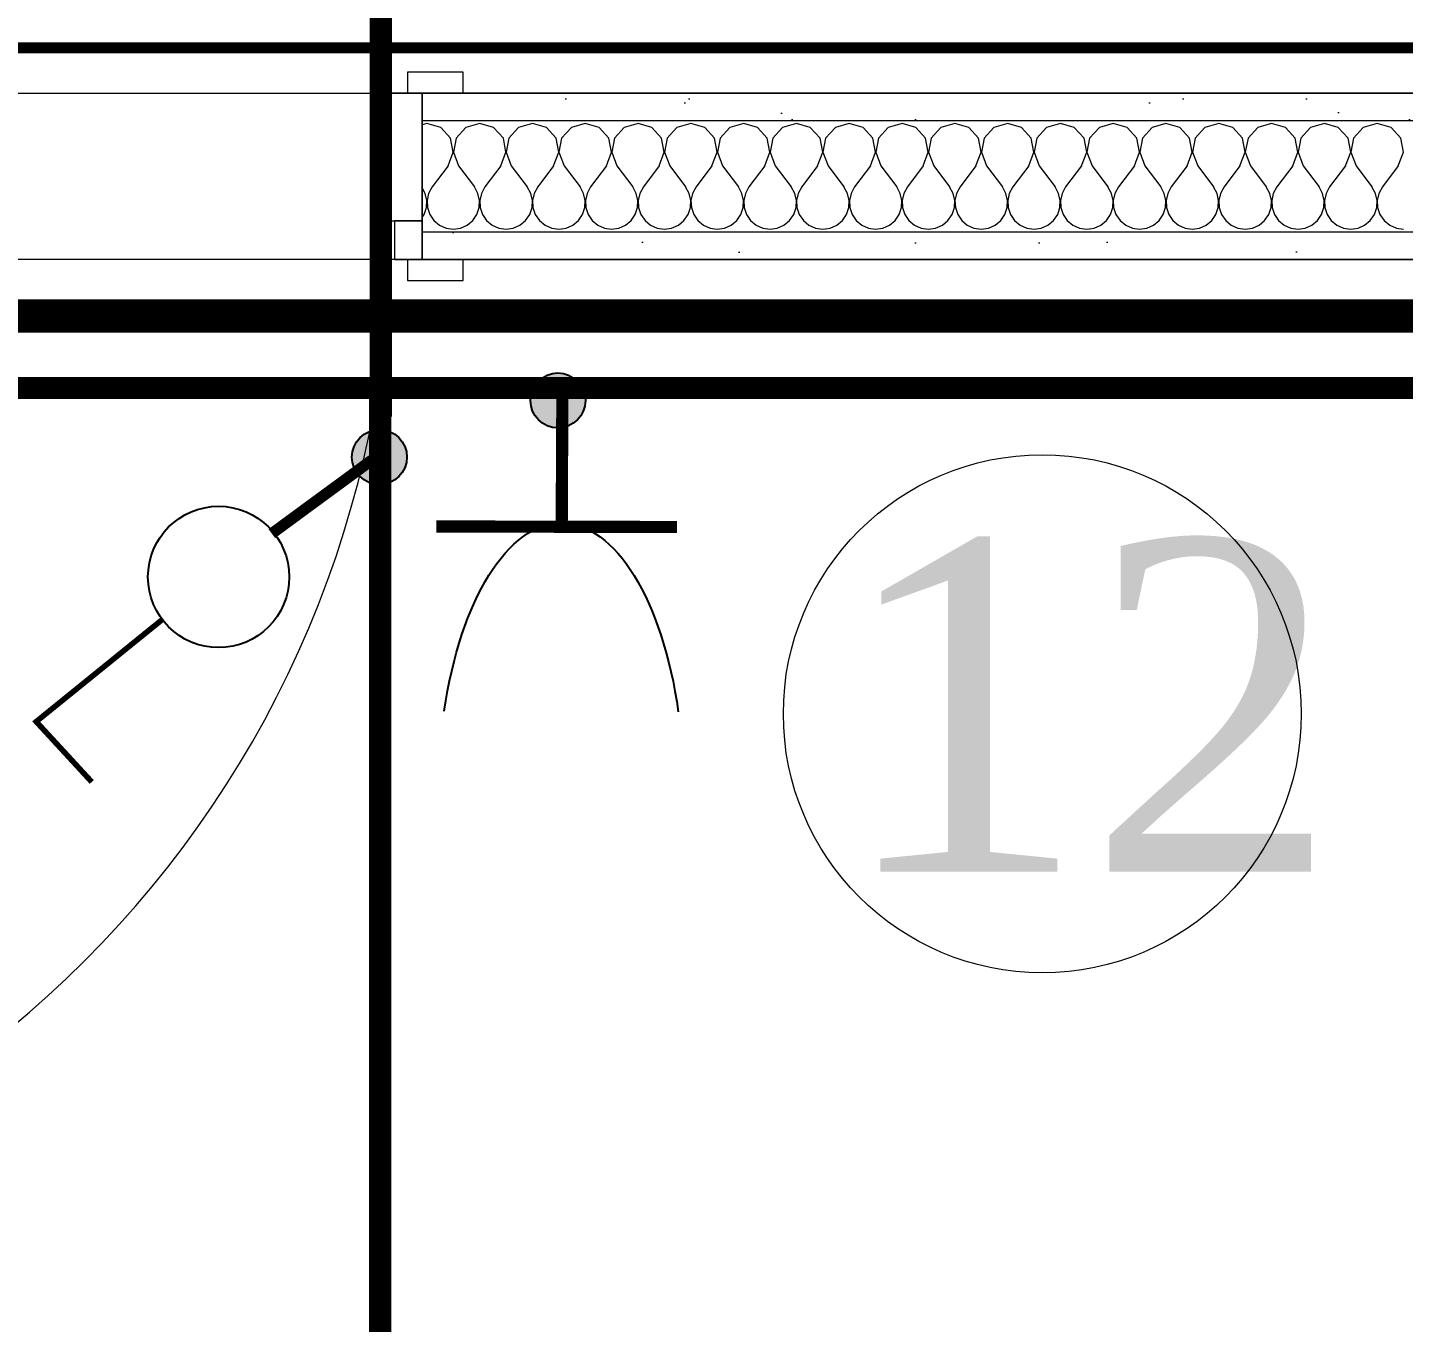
# Model space of a CAD drawing. Header units: millimetres. Extents: x 1322820 to 1391563, y 1051909 to 1098256.
# Drawn here: x 1358423 to 1359664, y 1081912 to 1083080 of the extents above; entities that cross this region are included whole.
import ezdxf

# ---------------------------------------------------------------- set-up
doc = ezdxf.new("R2010")
doc.units = ezdxf.units.MM
doc.header["$MEASUREMENT"] = 0
doc.linetypes.add('DUBLU_INTRERUPT', pattern=[1.093612, 0.529167, -0.211667, 0.141111, -0.211667])
doc.layers.get('0').update_dxf_attribs({"true_color": 0x787878})
doc.layers.add('Circuite', color=7, linetype='Continuous', lineweight=25)
doc.layers.add('circuite iluminat vitali', color=1, linetype='Continuous')
doc.layers.add('circuite prize vitali', color=1, linetype='Continuous')
doc.layers.add('New_ARCHICAD Doors', color=7, linetype='Continuous', true_color=0x787878)
doc.layers.add('New_arhitectura - pereti de compartimentare', color=7, linetype='Continuous', true_color=0x787878)
for name, color, linetype, lineweight, true_color in [('New_ARCHICAD Doors_Pen_No__1', 7, 'Continuous', 13, 0x787878), ('New_ARCHICAD Doors_Pen_No__21', 7, 'Continuous', 20, 0x787878), ('New_arhitectura - pereti de compartimentare_Pen_No__1', 7, 'Continuous', 13, 0x787878), ('New_arhitectura - pereti de compartimentare_Pen_No__21', 7, 'Continuous', 20, 0x787878), ('New_arhitectura - suprafete DTAC_Pen_No__14', 7, 'Continuous', 18, 0x787878), ('New_arhitectura - suprafete DTAC_Pen_No__2', 7, 'Continuous', 13, 0x787878)]:
    doc.layers.add(name, color=color, linetype=linetype, lineweight=lineweight, true_color=true_color)
pattern_1 = [(45, (1356235.236, 1079117.57), (-55.6847, 55.6847), [0, -52.5, 0, -78.75]), (110, (1356410.236, 1079117.57), (74.0008, 26.9341), [0, -38.5, 0, -66.5])]

# ---------------------------------------------------------------- blocks, each defined once
blk = doc.blocks.new('*X15', base_point=(1356235.2, 1078942.6))
at = {"layer": 'New_arhitectura - pereti de compartimentare_Pen_No__1', "color": 7, "linetype": 'Continuous', "lineweight": 13}
for p, q in [((1358782.9, 1082993.2), (1358778.5, 1082992)), ((1358795.4, 1082989.7), (1358782.9, 1082993.2)), ((1358804.2, 1082980.1), (1358795.4, 1082989.7)), ((1358818, 1082989.7), (1358809.2, 1082980.1)), ((1358830.5, 1082993.2), (1358818, 1082989.7)), ((1358843, 1082989.7), (1358830.5, 1082993.2)), ((1358851.8, 1082980.1), (1358843, 1082989.7)), ((1358865.6, 1082989.7), (1358856.8, 1082980.1)), ((1358878.1, 1082993.2), (1358865.6, 1082989.7)), ((1358890.6, 1082989.7), (1358878.1, 1082993.2)), ((1358899.4, 1082980.1), (1358890.6, 1082989.7)), ((1358913.2, 1082989.7), (1358904.4, 1082980.1)), ((1358925.7, 1082993.2), (1358913.2, 1082989.7)), ((1358938.2, 1082989.7), (1358925.7, 1082993.2)), ((1358947, 1082980.1), (1358938.2, 1082989.7)), ((1358960.8, 1082989.7), (1358952, 1082980.1)), ((1358973.3, 1082993.2), (1358960.8, 1082989.7)), ((1358985.8, 1082989.7), (1358973.3, 1082993.2)), ((1358994.6, 1082980.1), (1358985.8, 1082989.7)), ((1359008.4, 1082989.7), (1358999.7, 1082980.1)), ((1359021, 1082993.2), (1359008.4, 1082989.7)), ((1359033.5, 1082989.7), (1359021, 1082993.2)), ((1359042.2, 1082980.1), (1359033.5, 1082989.7)), ((1359056.1, 1082989.7), (1359047.3, 1082980.1)), ((1359068.6, 1082993.2), (1359056.1, 1082989.7)), ((1359081.1, 1082989.7), (1359068.6, 1082993.2)), ((1359089.9, 1082980.1), (1359081.1, 1082989.7)), ((1359103.7, 1082989.7), (1359094.9, 1082980.1)), ((1359116.2, 1082993.2), (1359103.7, 1082989.7)), ((1359128.7, 1082989.7), (1359116.2, 1082993.2)), ((1359137.5, 1082980.1), (1359128.7, 1082989.7)), ((1359151.3, 1082989.7), (1359142.5, 1082980.1)), ((1359163.8, 1082993.2), (1359151.3, 1082989.7)), ((1359176.3, 1082989.7), (1359163.8, 1082993.2)), ((1359185.1, 1082980.1), (1359176.3, 1082989.7)), ((1359198.9, 1082989.7), (1359190.1, 1082980.1)), ((1359211.4, 1082993.2), (1359198.9, 1082989.7)), ((1359223.9, 1082989.7), (1359211.4, 1082993.2)), ((1359232.7, 1082980.1), (1359223.9, 1082989.7)), ((1359246.5, 1082989.7), (1359237.7, 1082980.1)), ((1359259, 1082993.2), (1359246.5, 1082989.7)), ((1359271.6, 1082989.7), (1359259, 1082993.2)), ((1359280.3, 1082980.1), (1359271.6, 1082989.7)), ((1359294.1, 1082989.7), (1359285.4, 1082980.1)), ((1359306.7, 1082993.2), (1359294.1, 1082989.7)), ((1359319.2, 1082989.7), (1359306.7, 1082993.2)), ((1359328, 1082980.1), (1359319.2, 1082989.7)), ((1359341.8, 1082989.7), (1359333, 1082980.1)), ((1359354.3, 1082993.2), (1359341.8, 1082989.7)), ((1359366.8, 1082989.7), (1359354.3, 1082993.2)), ((1359375.6, 1082980.1), (1359366.8, 1082989.7)), ((1359389.4, 1082989.7), (1359380.6, 1082980.1)), ((1359401.9, 1082993.2), (1359389.4, 1082989.7)), ((1359414.4, 1082989.7), (1359401.9, 1082993.2)), ((1359423.2, 1082980.1), (1359414.4, 1082989.7)), ((1359437, 1082989.7), (1359428.2, 1082980.1)), ((1359449.5, 1082993.2), (1359437, 1082989.7)), ((1359462, 1082989.7), (1359449.5, 1082993.2)), ((1359470.8, 1082980.1), (1359462, 1082989.7)), ((1359484.6, 1082989.7), (1359475.8, 1082980.1)), ((1359497.1, 1082993.2), (1359484.6, 1082989.7)), ((1359509.7, 1082989.7), (1359497.1, 1082993.2)), ((1359518.4, 1082980.1), (1359509.7, 1082989.7)), ((1359532.2, 1082989.7), (1359523.5, 1082980.1)), ((1359544.8, 1082993.2), (1359532.2, 1082989.7)), ((1359557.3, 1082989.7), (1359544.8, 1082993.2)), ((1359566.1, 1082980.1), (1359557.3, 1082989.7)), ((1359579.9, 1082989.7), (1359571.1, 1082980.1)), ((1359592.4, 1082993.2), (1359579.9, 1082989.7)), ((1359604.9, 1082989.7), (1359592.4, 1082993.2)), ((1359613.7, 1082980.1), (1359604.9, 1082989.7)), ((1359627.5, 1082989.7), (1359618.7, 1082980.1)), ((1359640, 1082993.2), (1359627.5, 1082989.7)), ((1359652.5, 1082989.7), (1359640, 1082993.2)), ((1359661.3, 1082980.1), (1359652.5, 1082989.7)), ((1358806.6, 1082967.3), (1358804.2, 1082980.1)), ((1358809.2, 1082980.1), (1358806.8, 1082967.3)), ((1358854.2, 1082967.3), (1358851.8, 1082980.1)), ((1358856.8, 1082980.1), (1358854.4, 1082967.3)), ((1358901.8, 1082967.3), (1358899.4, 1082980.1)), ((1358904.4, 1082980.1), (1358902, 1082967.3)), ((1358949.4, 1082967.3), (1358947, 1082980.1)), ((1358952, 1082980.1), (1358949.6, 1082967.3)), ((1358997, 1082967.3), (1358994.6, 1082980.1)), ((1358999.7, 1082980.1), (1358997.2, 1082967.3)), ((1359044.7, 1082967.3), (1359042.2, 1082980.1)), ((1359047.3, 1082980.1), (1359044.9, 1082967.3)), ((1359092.3, 1082967.3), (1359089.9, 1082980.1)), ((1359094.9, 1082980.1), (1359092.5, 1082967.3)), ((1359139.9, 1082967.3), (1359137.5, 1082980.1)), ((1359142.5, 1082980.1), (1359140.1, 1082967.3)), ((1359187.5, 1082967.3), (1359185.1, 1082980.1)), ((1359190.1, 1082980.1), (1359187.7, 1082967.3)), ((1359235.1, 1082967.3), (1359232.7, 1082980.1)), ((1359237.7, 1082980.1), (1359235.3, 1082967.3)), ((1359282.8, 1082967.3), (1359280.3, 1082980.1)), ((1359285.4, 1082980.1), (1359283, 1082967.3)), ((1359330.4, 1082967.3), (1359328, 1082980.1)), ((1359333, 1082980.1), (1359330.6, 1082967.3)), ((1359378, 1082967.3), (1359375.6, 1082980.1)), ((1359380.6, 1082980.1), (1359378.2, 1082967.3)), ((1359425.6, 1082967.3), (1359423.2, 1082980.1)), ((1359428.2, 1082980.1), (1359425.8, 1082967.3)), ((1359473.2, 1082967.3), (1359470.8, 1082980.1)), ((1359475.8, 1082980.1), (1359473.4, 1082967.3)), ((1359520.9, 1082967.3), (1359518.4, 1082980.1)), ((1359523.5, 1082980.1), (1359521, 1082967.3)), ((1359568.5, 1082967.3), (1359566.1, 1082980.1)), ((1359571.1, 1082980.1), (1359568.7, 1082967.3)), ((1359616.1, 1082967.3), (1359613.7, 1082980.1)), ((1359618.7, 1082980.1), (1359616.3, 1082967.3)), ((1359663.7, 1082967.3), (1359661.3, 1082980.1)), ((1358801.9, 1082955.1), (1358806.6, 1082967.3)), ((1358806.8, 1082967.3), (1358811.4, 1082955.1)), ((1358849.5, 1082955.1), (1358854.2, 1082967.3)), ((1358854.4, 1082967.3), (1358859, 1082955.1)), ((1358897.1, 1082955.1), (1358901.8, 1082967.3)), ((1358902, 1082967.3), (1358906.7, 1082955.1)), ((1358944.8, 1082955.1), (1358949.4, 1082967.3)), ((1358949.6, 1082967.3), (1358954.3, 1082955.1)), ((1358992.4, 1082955.1), (1358997, 1082967.3)), ((1358997.2, 1082967.3), (1359001.9, 1082955.1)), ((1359040, 1082955.1), (1359044.7, 1082967.3)), ((1359044.9, 1082967.3), (1359049.5, 1082955.1)), ((1359087.6, 1082955.1), (1359092.3, 1082967.3)), ((1359092.5, 1082967.3), (1359097.1, 1082955.1)), ((1359135.2, 1082955.1), (1359139.9, 1082967.3)), ((1359140.1, 1082967.3), (1359144.8, 1082955.1)), ((1359182.9, 1082955.1), (1359187.5, 1082967.3)), ((1359187.7, 1082967.3), (1359192.4, 1082955.1)), ((1359230.5, 1082955.1), (1359235.1, 1082967.3)), ((1359235.3, 1082967.3), (1359240, 1082955.1)), ((1359278.1, 1082955.1), (1359282.8, 1082967.3)), ((1359283, 1082967.3), (1359287.6, 1082955.1)), ((1359325.7, 1082955.1), (1359330.4, 1082967.3)), ((1359330.6, 1082967.3), (1359335.2, 1082955.1)), ((1359373.3, 1082955.1), (1359378, 1082967.3)), ((1359378.2, 1082967.3), (1359382.9, 1082955.1)), ((1359421, 1082955.1), (1359425.6, 1082967.3)), ((1359425.8, 1082967.3), (1359430.5, 1082955.1)), ((1359468.6, 1082955.1), (1359473.2, 1082967.3)), ((1359473.4, 1082967.3), (1359478.1, 1082955.1)), ((1359516.2, 1082955.1), (1359520.9, 1082967.3)), ((1359521, 1082967.3), (1359525.7, 1082955.1)), ((1359563.8, 1082955.1), (1359568.5, 1082967.3)), ((1359568.7, 1082967.3), (1359573.3, 1082955.1)), ((1359611.4, 1082955.1), (1359616.1, 1082967.3)), ((1359616.3, 1082967.3), (1359621, 1082955.1)), ((1359659, 1082955.1), (1359663.7, 1082967.3)), ((1358801.9, 1082955.1), (1358787.6, 1082936.1)), ((1358811.4, 1082955.1), (1358825.7, 1082936.1)), ((1358849.5, 1082955.1), (1358835.2, 1082936.1)), ((1358859, 1082955.1), (1358873.3, 1082936.1)), ((1358897.1, 1082955.1), (1358882.9, 1082936.1)), ((1358906.7, 1082955.1), (1358921, 1082936.1)), ((1358944.8, 1082955.1), (1358930.5, 1082936.1)), ((1358954.3, 1082955.1), (1358968.6, 1082936.1)), ((1358992.4, 1082955.1), (1358978.1, 1082936.1)), ((1359001.9, 1082955.1), (1359016.2, 1082936.1)), ((1359040, 1082955.1), (1359025.7, 1082936.1)), ((1359049.5, 1082955.1), (1359063.8, 1082936.1)), ((1359087.6, 1082955.1), (1359073.3, 1082936.1)), ((1359097.1, 1082955.1), (1359111.4, 1082936.1)), ((1359135.2, 1082955.1), (1359121, 1082936.1)), ((1359144.8, 1082955.1), (1359159, 1082936.1)), ((1359182.9, 1082955.1), (1359168.6, 1082936.1)), ((1359192.4, 1082955.1), (1359206.7, 1082936.1)), ((1359230.5, 1082955.1), (1359216.2, 1082936.1)), ((1359240, 1082955.1), (1359254.3, 1082936.1)), ((1359278.1, 1082955.1), (1359263.8, 1082936.1)), ((1359287.6, 1082955.1), (1359301.9, 1082936.1)), ((1359325.7, 1082955.1), (1359311.4, 1082936.1)), ((1359335.2, 1082955.1), (1359349.5, 1082936.1)), ((1359373.3, 1082955.1), (1359359, 1082936.1)), ((1359382.9, 1082955.1), (1359397.1, 1082936.1)), ((1359421, 1082955.1), (1359406.7, 1082936.1)), ((1359430.5, 1082955.1), (1359444.8, 1082936.1)), ((1359468.6, 1082955.1), (1359454.3, 1082936.1)), ((1359478.1, 1082955.1), (1359492.4, 1082936.1)), ((1359516.2, 1082955.1), (1359501.9, 1082936.1)), ((1359525.7, 1082955.1), (1359540, 1082936.1)), ((1359563.8, 1082955.1), (1359549.5, 1082936.1)), ((1359573.3, 1082955.1), (1359587.6, 1082936.1)), ((1359611.4, 1082955.1), (1359597.1, 1082936.1)), ((1359621, 1082955.1), (1359635.2, 1082936.1)), ((1359659, 1082955.1), (1359644.8, 1082936.1)), ((1358781.3, 1082930.3), (1358778.5, 1082935.3)), ((1358782.8, 1082923.9), (1358781.3, 1082930.3)), ((1358784.4, 1082930.3), (1358783, 1082923.9)), ((1358787.6, 1082936.1), (1358784.4, 1082930.3)), ((1358828.9, 1082930.3), (1358825.7, 1082936.1)), ((1358830.4, 1082923.9), (1358828.9, 1082930.3)), ((1358832.1, 1082930.3), (1358830.6, 1082923.9)), ((1358835.2, 1082936.1), (1358832.1, 1082930.3)), ((1358876.5, 1082930.3), (1358873.3, 1082936.1)), ((1358878, 1082923.9), (1358876.5, 1082930.3)), ((1358879.7, 1082930.3), (1358878.2, 1082923.9)), ((1358882.9, 1082936.1), (1358879.7, 1082930.3)), ((1358924.1, 1082930.3), (1358921, 1082936.1)), ((1358925.6, 1082923.9), (1358924.1, 1082930.3)), ((1358927.3, 1082930.3), (1358925.8, 1082923.9)), ((1358930.5, 1082936.1), (1358927.3, 1082930.3)), ((1358971.7, 1082930.3), (1358968.6, 1082936.1)), ((1358973.2, 1082923.9), (1358971.7, 1082930.3)), ((1358974.9, 1082930.3), (1358973.4, 1082923.9)), ((1358978.1, 1082936.1), (1358974.9, 1082930.3)), ((1359019.4, 1082930.3), (1359016.2, 1082936.1)), ((1359020.9, 1082923.9), (1359019.4, 1082930.3)), ((1359022.5, 1082930.3), (1359021, 1082923.9)), ((1359025.7, 1082936.1), (1359022.5, 1082930.3)), ((1359067, 1082930.3), (1359063.8, 1082936.1)), ((1359068.5, 1082923.9), (1359067, 1082930.3)), ((1359070.2, 1082930.3), (1359068.7, 1082923.9)), ((1359073.3, 1082936.1), (1359070.2, 1082930.3)), ((1359114.6, 1082930.3), (1359111.4, 1082936.1)), ((1359116.1, 1082923.9), (1359114.6, 1082930.3)), ((1359117.8, 1082930.3), (1359116.3, 1082923.9)), ((1359121, 1082936.1), (1359117.8, 1082930.3)), ((1359162.2, 1082930.3), (1359159, 1082936.1)), ((1359163.7, 1082923.9), (1359162.2, 1082930.3)), ((1359165.4, 1082930.3), (1359163.9, 1082923.9)), ((1359168.6, 1082936.1), (1359165.4, 1082930.3)), ((1359209.8, 1082930.3), (1359206.7, 1082936.1)), ((1359211.3, 1082923.9), (1359209.8, 1082930.3)), ((1359213, 1082930.3), (1359211.5, 1082923.9)), ((1359216.2, 1082936.1), (1359213, 1082930.3)), ((1359257.5, 1082930.3), (1359254.3, 1082936.1)), ((1359258.9, 1082923.9), (1359257.5, 1082930.3)), ((1359260.6, 1082930.3), (1359259.1, 1082923.9)), ((1359263.8, 1082936.1), (1359260.6, 1082930.3)), ((1359305.1, 1082930.3), (1359301.9, 1082936.1)), ((1359306.6, 1082923.9), (1359305.1, 1082930.3)), ((1359308.2, 1082930.3), (1359306.8, 1082923.9)), ((1359311.4, 1082936.1), (1359308.2, 1082930.3)), ((1359352.7, 1082930.3), (1359349.5, 1082936.1)), ((1359354.2, 1082923.9), (1359352.7, 1082930.3)), ((1359355.9, 1082930.3), (1359354.4, 1082923.9)), ((1359359, 1082936.1), (1359355.9, 1082930.3)), ((1359400.3, 1082930.3), (1359397.1, 1082936.1)), ((1359401.8, 1082923.9), (1359400.3, 1082930.3)), ((1359403.5, 1082930.3), (1359402, 1082923.9)), ((1359406.7, 1082936.1), (1359403.5, 1082930.3)), ((1359447.9, 1082930.3), (1359444.8, 1082936.1)), ((1359449.4, 1082923.9), (1359447.9, 1082930.3)), ((1359451.1, 1082930.3), (1359449.6, 1082923.9)), ((1359454.3, 1082936.1), (1359451.1, 1082930.3)), ((1359495.6, 1082930.3), (1359492.4, 1082936.1)), ((1359497, 1082923.9), (1359495.6, 1082930.3)), ((1359498.7, 1082930.3), (1359497.2, 1082923.9)), ((1359501.9, 1082936.1), (1359498.7, 1082930.3)), ((1359543.2, 1082930.3), (1359540, 1082936.1)), ((1359544.7, 1082923.9), (1359543.2, 1082930.3)), ((1359546.3, 1082930.3), (1359544.9, 1082923.9)), ((1359549.5, 1082936.1), (1359546.3, 1082930.3)), ((1359590.8, 1082930.3), (1359587.6, 1082936.1)), ((1359592.3, 1082923.9), (1359590.8, 1082930.3)), ((1359594, 1082930.3), (1359592.5, 1082923.9)), ((1359597.1, 1082936.1), (1359594, 1082930.3)), ((1359638.4, 1082930.3), (1359635.2, 1082936.1)), ((1359639.9, 1082923.9), (1359638.4, 1082930.3)), ((1359641.6, 1082930.3), (1359640.1, 1082923.9)), ((1359644.8, 1082936.1), (1359641.6, 1082930.3)), ((1358780.3, 1082911.1), (1358782.4, 1082917.4)), ((1358782.4, 1082917.4), (1358782.8, 1082923.9)), ((1358783, 1082923.9), (1358783.3, 1082917.4)), ((1358783.3, 1082917.4), (1358785.4, 1082911.1)), ((1358828, 1082911.1), (1358830.1, 1082917.4)), ((1358830.1, 1082917.4), (1358830.4, 1082923.9)), ((1358830.6, 1082923.9), (1358830.9, 1082917.4)), ((1358830.9, 1082917.4), (1358833, 1082911.1)), ((1358875.6, 1082911.1), (1358877.7, 1082917.4)), ((1358877.7, 1082917.4), (1358878, 1082923.9)), ((1358878.2, 1082923.9), (1358878.5, 1082917.4)), ((1358878.5, 1082917.4), (1358880.6, 1082911.1)), ((1358923.2, 1082911.1), (1358925.3, 1082917.4)), ((1358925.3, 1082917.4), (1358925.6, 1082923.9)), ((1358925.8, 1082923.9), (1358926.1, 1082917.4)), ((1358926.1, 1082917.4), (1358928.2, 1082911.1)), ((1358970.8, 1082911.1), (1358972.9, 1082917.4)), ((1358972.9, 1082917.4), (1358973.2, 1082923.9)), ((1358973.4, 1082923.9), (1358973.7, 1082917.4)), ((1358973.7, 1082917.4), (1358975.8, 1082911.1)), ((1359018.4, 1082911.1), (1359020.5, 1082917.4)), ((1359020.5, 1082917.4), (1359020.9, 1082923.9)), ((1359021, 1082923.9), (1359021.4, 1082917.4)), ((1359021.4, 1082917.4), (1359023.5, 1082911.1)), ((1359066.1, 1082911.1), (1359068.2, 1082917.4)), ((1359068.2, 1082917.4), (1359068.5, 1082923.9)), ((1359068.7, 1082923.9), (1359069, 1082917.4)), ((1359069, 1082917.4), (1359071.1, 1082911.1)), ((1359113.7, 1082911.1), (1359115.8, 1082917.4)), ((1359115.8, 1082917.4), (1359116.1, 1082923.9)), ((1359116.3, 1082923.9), (1359116.6, 1082917.4)), ((1359116.6, 1082917.4), (1359118.7, 1082911.1)), ((1359161.3, 1082911.1), (1359163.4, 1082917.4)), ((1359163.4, 1082917.4), (1359163.7, 1082923.9)), ((1359163.9, 1082923.9), (1359164.2, 1082917.4)), ((1359164.2, 1082917.4), (1359166.3, 1082911.1)), ((1359208.9, 1082911.1), (1359211, 1082917.4)), ((1359211, 1082917.4), (1359211.3, 1082923.9)), ((1359211.5, 1082923.9), (1359211.8, 1082917.4)), ((1359211.8, 1082917.4), (1359213.9, 1082911.1)), ((1359256.5, 1082911.1), (1359258.6, 1082917.4)), ((1359258.6, 1082917.4), (1359258.9, 1082923.9)), ((1359259.1, 1082923.9), (1359259.5, 1082917.4)), ((1359259.5, 1082917.4), (1359261.6, 1082911.1)), ((1359304.2, 1082911.1), (1359306.3, 1082917.4)), ((1359306.3, 1082917.4), (1359306.6, 1082923.9)), ((1359306.8, 1082923.9), (1359307.1, 1082917.4)), ((1359307.1, 1082917.4), (1359309.2, 1082911.1)), ((1359351.8, 1082911.1), (1359353.9, 1082917.4)), ((1359353.9, 1082917.4), (1359354.2, 1082923.9)), ((1359354.4, 1082923.9), (1359354.7, 1082917.4)), ((1359354.7, 1082917.4), (1359356.8, 1082911.1)), ((1359399.4, 1082911.1), (1359401.5, 1082917.4)), ((1359401.5, 1082917.4), (1359401.8, 1082923.9)), ((1359402, 1082923.9), (1359402.3, 1082917.4)), ((1359402.3, 1082917.4), (1359404.4, 1082911.1)), ((1359447, 1082911.1), (1359449.1, 1082917.4)), ((1359449.1, 1082917.4), (1359449.4, 1082923.9)), ((1359449.6, 1082923.9), (1359449.9, 1082917.4)), ((1359449.9, 1082917.4), (1359452, 1082911.1)), ((1359494.6, 1082911.1), (1359496.7, 1082917.4)), ((1359496.7, 1082917.4), (1359497, 1082923.9)), ((1359497.2, 1082923.9), (1359497.6, 1082917.4)), ((1359497.6, 1082917.4), (1359499.7, 1082911.1)), ((1359542.2, 1082911.1), (1359544.3, 1082917.4)), ((1359544.3, 1082917.4), (1359544.7, 1082923.9)), ((1359544.9, 1082923.9), (1359545.2, 1082917.4)), ((1359545.2, 1082917.4), (1359547.3, 1082911.1)), ((1359589.9, 1082911.1), (1359592, 1082917.4)), ((1359592, 1082917.4), (1359592.3, 1082923.9)), ((1359592.5, 1082923.9), (1359592.8, 1082917.4)), ((1359592.8, 1082917.4), (1359594.9, 1082911.1)), ((1359637.5, 1082911.1), (1359639.6, 1082917.4)), ((1359639.6, 1082917.4), (1359639.9, 1082923.9)), ((1359640.1, 1082923.9), (1359640.4, 1082917.4)), ((1359640.4, 1082917.4), (1359642.5, 1082911.1)), ((1358778.5, 1082908.5), (1358780.3, 1082911.1)), ((1358785.4, 1082911.1), (1358789.1, 1082905.7)), ((1358789.1, 1082905.7), (1358794.1, 1082901.5)), ((1358794.1, 1082901.5), (1358800.2, 1082898.9)), ((1358813.2, 1082898.9), (1358819.2, 1082901.5)), ((1358819.2, 1082901.5), (1358824.2, 1082905.7)), ((1358824.2, 1082905.7), (1358828, 1082911.1)), ((1358833, 1082911.1), (1358836.7, 1082905.7)), ((1358836.7, 1082905.7), (1358841.8, 1082901.5)), ((1358841.8, 1082901.5), (1358847.8, 1082898.9)), ((1358860.8, 1082898.9), (1358866.8, 1082901.5)), ((1358866.8, 1082901.5), (1358871.9, 1082905.7)), ((1358871.9, 1082905.7), (1358875.6, 1082911.1)), ((1358880.6, 1082911.1), (1358884.3, 1082905.7)), ((1358884.3, 1082905.7), (1358889.4, 1082901.5)), ((1358889.4, 1082901.5), (1358895.4, 1082898.9)), ((1358908.4, 1082898.9), (1358914.4, 1082901.5)), ((1358914.4, 1082901.5), (1358919.5, 1082905.7)), ((1358919.5, 1082905.7), (1358923.2, 1082911.1)), ((1358928.2, 1082911.1), (1358931.9, 1082905.7)), ((1358931.9, 1082905.7), (1358937, 1082901.5)), ((1358937, 1082901.5), (1358943, 1082898.9)), ((1358956, 1082898.9), (1358962, 1082901.5)), ((1358962, 1082901.5), (1358967.1, 1082905.7)), ((1358967.1, 1082905.7), (1358970.8, 1082911.1)), ((1358975.8, 1082911.1), (1358979.6, 1082905.7)), ((1358979.6, 1082905.7), (1358984.6, 1082901.5)), ((1358984.6, 1082901.5), (1358990.6, 1082898.9)), ((1359003.6, 1082898.9), (1359009.7, 1082901.5)), ((1359009.7, 1082901.5), (1359014.7, 1082905.7)), ((1359014.7, 1082905.7), (1359018.4, 1082911.1)), ((1359023.5, 1082911.1), (1359027.2, 1082905.7)), ((1359027.2, 1082905.7), (1359032.2, 1082901.5)), ((1359032.2, 1082901.5), (1359038.3, 1082898.9)), ((1359051.3, 1082898.9), (1359057.3, 1082901.5)), ((1359057.3, 1082901.5), (1359062.3, 1082905.7)), ((1359062.3, 1082905.7), (1359066.1, 1082911.1)), ((1359071.1, 1082911.1), (1359074.8, 1082905.7)), ((1359074.8, 1082905.7), (1359079.9, 1082901.5)), ((1359079.9, 1082901.5), (1359085.9, 1082898.9)), ((1359098.9, 1082898.9), (1359104.9, 1082901.5)), ((1359104.9, 1082901.5), (1359110, 1082905.7)), ((1359110, 1082905.7), (1359113.7, 1082911.1)), ((1359118.7, 1082911.1), (1359122.4, 1082905.7)), ((1359122.4, 1082905.7), (1359127.5, 1082901.5)), ((1359127.5, 1082901.5), (1359133.5, 1082898.9)), ((1359146.5, 1082898.9), (1359152.5, 1082901.5)), ((1359152.5, 1082901.5), (1359157.6, 1082905.7)), ((1359157.6, 1082905.7), (1359161.3, 1082911.1)), ((1359166.3, 1082911.1), (1359170, 1082905.7)), ((1359170, 1082905.7), (1359175.1, 1082901.5)), ((1359175.1, 1082901.5), (1359181.1, 1082898.9)), ((1359194.1, 1082898.9), (1359200.1, 1082901.5)), ((1359200.1, 1082901.5), (1359205.2, 1082905.7)), ((1359205.2, 1082905.7), (1359208.9, 1082911.1)), ((1359213.9, 1082911.1), (1359217.7, 1082905.7)), ((1359217.7, 1082905.7), (1359222.7, 1082901.5)), ((1359222.7, 1082901.5), (1359228.7, 1082898.9)), ((1359241.7, 1082898.9), (1359247.8, 1082901.5)), ((1359247.8, 1082901.5), (1359252.8, 1082905.7)), ((1359252.8, 1082905.7), (1359256.5, 1082911.1)), ((1359261.6, 1082911.1), (1359265.3, 1082905.7)), ((1359265.3, 1082905.7), (1359270.3, 1082901.5)), ((1359270.3, 1082901.5), (1359276.3, 1082898.9)), ((1359289.4, 1082898.9), (1359295.4, 1082901.5)), ((1359295.4, 1082901.5), (1359300.4, 1082905.7)), ((1359300.4, 1082905.7), (1359304.2, 1082911.1)), ((1359309.2, 1082911.1), (1359312.9, 1082905.7)), ((1359312.9, 1082905.7), (1359318, 1082901.5)), ((1359318, 1082901.5), (1359324, 1082898.9)), ((1359337, 1082898.9), (1359343, 1082901.5)), ((1359343, 1082901.5), (1359348, 1082905.7)), ((1359348, 1082905.7), (1359351.8, 1082911.1)), ((1359356.8, 1082911.1), (1359360.5, 1082905.7)), ((1359360.5, 1082905.7), (1359365.6, 1082901.5)), ((1359365.6, 1082901.5), (1359371.6, 1082898.9)), ((1359384.6, 1082898.9), (1359390.6, 1082901.5)), ((1359390.6, 1082901.5), (1359395.7, 1082905.7)), ((1359395.7, 1082905.7), (1359399.4, 1082911.1)), ((1359404.4, 1082911.1), (1359408.1, 1082905.7)), ((1359408.1, 1082905.7), (1359413.2, 1082901.5)), ((1359413.2, 1082901.5), (1359419.2, 1082898.9)), ((1359432.2, 1082898.9), (1359438.2, 1082901.5)), ((1359438.2, 1082901.5), (1359443.3, 1082905.7)), ((1359443.3, 1082905.7), (1359447, 1082911.1)), ((1359452, 1082911.1), (1359455.8, 1082905.7)), ((1359455.8, 1082905.7), (1359460.8, 1082901.5)), ((1359460.8, 1082901.5), (1359466.8, 1082898.9)), ((1359479.8, 1082898.9), (1359485.8, 1082901.5)), ((1359485.8, 1082901.5), (1359490.9, 1082905.7)), ((1359490.9, 1082905.7), (1359494.6, 1082911.1)), ((1359499.7, 1082911.1), (1359503.4, 1082905.7)), ((1359503.4, 1082905.7), (1359508.4, 1082901.5)), ((1359508.4, 1082901.5), (1359514.4, 1082898.9)), ((1359527.5, 1082898.9), (1359533.5, 1082901.5)), ((1359533.5, 1082901.5), (1359538.5, 1082905.7)), ((1359538.5, 1082905.7), (1359542.2, 1082911.1)), ((1359547.3, 1082911.1), (1359551, 1082905.7)), ((1359551, 1082905.7), (1359556.1, 1082901.5)), ((1359556.1, 1082901.5), (1359562.1, 1082898.9)), ((1359575.1, 1082898.9), (1359581.1, 1082901.5)), ((1359581.1, 1082901.5), (1359586.1, 1082905.7)), ((1359586.1, 1082905.7), (1359589.9, 1082911.1)), ((1359594.9, 1082911.1), (1359598.6, 1082905.7)), ((1359598.6, 1082905.7), (1359603.7, 1082901.5)), ((1359603.7, 1082901.5), (1359609.7, 1082898.9)), ((1359622.7, 1082898.9), (1359628.7, 1082901.5)), ((1359628.7, 1082901.5), (1359633.8, 1082905.7)), ((1359633.8, 1082905.7), (1359637.5, 1082911.1)), ((1359642.5, 1082911.1), (1359646.2, 1082905.7)), ((1359646.2, 1082905.7), (1359651.3, 1082901.5)), ((1359651.3, 1082901.5), (1359657.3, 1082898.9)), ((1358800.2, 1082898.9), (1358806.7, 1082898)), ((1358806.7, 1082898), (1358813.2, 1082898.9)), ((1358847.8, 1082898.9), (1358854.3, 1082898)), ((1358854.3, 1082898), (1358860.8, 1082898.9)), ((1358895.4, 1082898.9), (1358901.9, 1082898)), ((1358901.9, 1082898), (1358908.4, 1082898.9)), ((1358943, 1082898.9), (1358949.5, 1082898)), ((1358949.5, 1082898), (1358956, 1082898.9)), ((1358990.6, 1082898.9), (1358997.1, 1082898)), ((1358997.1, 1082898), (1359003.6, 1082898.9)), ((1359038.3, 1082898.9), (1359044.8, 1082898)), ((1359044.8, 1082898), (1359051.3, 1082898.9)), ((1359085.9, 1082898.9), (1359092.4, 1082898)), ((1359092.4, 1082898), (1359098.9, 1082898.9)), ((1359133.5, 1082898.9), (1359140, 1082898)), ((1359140, 1082898), (1359146.5, 1082898.9)), ((1359181.1, 1082898.9), (1359187.6, 1082898)), ((1359187.6, 1082898), (1359194.1, 1082898.9)), ((1359228.7, 1082898.9), (1359235.2, 1082898)), ((1359235.2, 1082898), (1359241.7, 1082898.9)), ((1359276.3, 1082898.9), (1359282.9, 1082898)), ((1359282.9, 1082898), (1359289.4, 1082898.9)), ((1359324, 1082898.9), (1359330.5, 1082898)), ((1359330.5, 1082898), (1359337, 1082898.9)), ((1359371.6, 1082898.9), (1359378.1, 1082898)), ((1359378.1, 1082898), (1359384.6, 1082898.9)), ((1359419.2, 1082898.9), (1359425.7, 1082898)), ((1359425.7, 1082898), (1359432.2, 1082898.9)), ((1359466.8, 1082898.9), (1359473.3, 1082898)), ((1359473.3, 1082898), (1359479.8, 1082898.9)), ((1359514.4, 1082898.9), (1359521, 1082898)), ((1359521, 1082898), (1359527.5, 1082898.9)), ((1359562.1, 1082898.9), (1359568.6, 1082898)), ((1359568.6, 1082898), (1359575.1, 1082898.9)), ((1359609.7, 1082898.9), (1359616.2, 1082898)), ((1359616.2, 1082898), (1359622.7, 1082898.9)), ((1359657.3, 1082898.9), (1359663.8, 1082898))]:
    blk.add_line(p, q, dxfattribs=at)
blk = doc.blocks.new('Door 23')
at = {"layer": 'New_ARCHICAD Doors_Pen_No__1', "color": 7, "linetype": 'Continuous', "lineweight": 13}
blk.add_arc((472, 0), 944, 90, 180, dxfattribs=at)
at = {"layer": 'New_ARCHICAD Doors_Pen_No__21', "color": 7, "linetype": 'Continuous', "lineweight": 20}
for p, q in [((432, 0), (432, 944)), ((432, 944), (472, 944)), ((472, 944), (472, 0)), ((-487, 54), (-537, 54)), ((-537, 54), (-537, 35)), ((-487, 35), (-487, 54)), ((537, 54), (487, 54)), ((487, 54), (487, 35)), ((537, 35), (537, 54)), ((-537, 35), (-487, 35)), ((-500, 35), (-537, 35)), ((-500, 35), (-537, 35)), ((-475, 35), (-500, 35)), ((-500, 35), (-500, 0)), ((-500, 10), (-500, 35)), ((-500, 10), (-500, 35)), ((-475, 0), (-475, 35)), ((500, 35), (475, 35)), ((475, 35), (475, 0)), ((487, 35), (537, 35)), ((500, 0), (500, 35)), ((500, 10), (500, 35)), ((500, 10), (500, 35)), ((500, 35), (537, 35)), ((500, 35), (537, 35)), ((-500, 0), (-500, 10)), ((-500, 0), (-500, 10)), ((-500, 0), (-475, 0)), ((-472, 0), (-500, 0)), ((-500, 0), (-500, -115)), ((-500, -90), (-500, 0)), ((-500, -90), (-500, 0)), ((-472, -40), (-472, 0)), ((472, 0), (432, 0)), ((500, 0), (472, 0)), ((472, 0), (472, -40)), ((475, 0), (500, 0)), ((500, 0), (500, 10)), ((500, 0), (500, 10)), ((500, -115), (500, 0)), ((500, -90), (500, 0)), ((500, -90), (500, 0)), ((-460, -40), (-472, -40)), ((-460, -115), (-460, -40)), ((472, -40), (460, -40)), ((460, -40), (460, -115)), ((-500, -115), (-500, -90)), ((-500, -115), (-500, -90)), ((500, -115), (500, -90)), ((500, -115), (500, -90)), ((-487, -115), (-537, -115)), ((-537, -115), (-537, -134)), ((-500, -115), (-537, -115)), ((-500, -115), (-537, -115)), ((-500, -115), (-460, -115)), ((-487, -134), (-487, -115)), ((460, -115), (500, -115)), ((537, -115), (487, -115)), ((487, -115), (487, -134)), ((500, -115), (537, -115)), ((500, -115), (537, -115)), ((537, -134), (537, -115)), ((-537, -134), (-487, -134)), ((487, -134), (537, -134))]:
    blk.add_line(p, q, dxfattribs=at)
blk = doc.blocks.new('Wall_8_1', base_point=(1357078.5, 1083020.6))
at = {"layer": 'New_arhitectura - pereti de compartimentare', "linetype": 'Continuous', "lineweight": 0, "true_color": 0x000000}
h = blk.add_hatch(dxfattribs=at)
h.set_pattern_fill('RENDER__1__0001', color=18, style=0, pattern_type=2)
h.set_pattern_definition(pattern_1)
h.paths.add_polyline_path([(1358778.5, 1082995.6), (1361578.5, 1082995.6), (1361578.5, 1083020.6), (1358778.5, 1083020.6)])
h = blk.add_hatch(dxfattribs=at)
h.set_pattern_fill('RENDER__1__0001', color=18, style=0, pattern_type=2)
h.set_pattern_definition(pattern_1)
h.paths.add_polyline_path([(1358778.5, 1082895.6), (1358778.5, 1082870.6), (1361578.5, 1082870.6), (1361578.5, 1082895.6)])
at = {"layer": 'New_arhitectura - pereti de compartimentare_Pen_No__21', "color": 7, "linetype": 'Continuous', "lineweight": 20}
for p, q in [((1358778.5, 1083020.6), (1358815.5, 1083020.6)), ((1358778.5, 1083020.6), (1358778.5, 1082995.6)), ((1361578.5, 1082995.6), (1358778.5, 1082995.6)), ((1358778.5, 1082995.6), (1358778.5, 1082905.6)), ((1358778.5, 1082905.6), (1358778.5, 1082895.6)), ((1358778.5, 1082895.6), (1361578.5, 1082895.6)), ((1358778.5, 1082895.6), (1358778.5, 1082870.6)), ((1358778.5, 1082870.6), (1358815.5, 1082870.6))]:
    blk.add_line(p, q, dxfattribs=at)
at = {"layer": 'New_arhitectura - pereti de compartimentare_Pen_No__21', "color": 7, "linetype": 'Continuous', "lineweight": 20, "flags": 128}
for points in [[(1361578.5, 1083020.6), (1358778.5, 1083020.6)], [(1358778.5, 1082870.6), (1361578.5, 1082870.6)]]:
    blk.add_lwpolyline(points, dxfattribs=at)
at = {"layer": 'New_ARCHICAD Doors', "color": 7, "linetype": 'Continuous', "lineweight": 13, "zscale": 1000, "rotation": 180}
blk.add_blockref('Door 23', (1358278.5, 1082905.6), dxfattribs=at)
at = {"layer": 'New_arhitectura - pereti de compartimentare', "color": 2, "lineweight": 13}
blk.add_blockref('*X15', (1356235.2, 1078942.6), dxfattribs=at)
blk = doc.blocks.new('terasa')
at = {"layer": 'New_arhitectura - suprafete DTAC_Pen_No__14', "linetype": 'Continuous', "lineweight": 18, "flags": 128}
blk.add_lwpolyline([(1361578.539, 1079220.6), (1361578.539, 1082870.6), (1357078.539, 1082870.6), (1357078.539, 1079975.6), (1357378.539, 1079975.6), (1357378.539, 1079220.6)], close=True, dxfattribs=at)
at = {"layer": 'New_arhitectura - suprafete DTAC_Pen_No__2', "linetype": 'Continuous', "lineweight": 13, "flags": 128}
blk.add_lwpolyline([(1357078.539, 1083020.6), (1361578.539, 1083020.6), (1361578.539, 1090570.6), (1357078.539, 1090570.6)], close=True, dxfattribs=at)
at = {"layer": 'New_arhitectura - pereti de compartimentare', "lineweight": 13}
blk.add_blockref('Wall_8_1', (1357078.539, 1083020.6), dxfattribs=at)

msp = doc.modelspace()

# ---------------------------------------------------------------- block references
msp.add_blockref('terasa', (0, 0))

# ---------------------------------------------------------------- next in the draw order: hatches: boundary and pattern name
at = {"layer": 'circuite iluminat vitali'}
h = msp.add_hatch(color=256, dxfattribs=at)
h.paths.add_polyline_path([(1358925.2, 1082748.9, -0.528515), (1358897.3, 1082719), (1358911.3, 1082744.8)])
h.paths.add_polyline_path([(1358925.2, 1082748.9), (1358911.3, 1082744.8), (1358919.6, 1082760, -0.127588)])
h.paths.add_polyline_path([(1358919.6, 1082760), (1358897.3, 1082719, -0.086363), (1358889.3, 1082721.7, -0.099878), (1358881.7, 1082728), (1358903.5, 1082768.1, -0.099878), (1358912.9, 1082765.2, -0.086363)])
h.paths.add_polyline_path([(1358903.5, 1082768.1), (1358881.7, 1082728, -0.664213)])
h = msp.add_hatch(color=256, dxfattribs=at)
h.paths.add_polyline_path([(1358764.3, 1082697.9, -0.528515), (1358736.3, 1082668), (1358750.3, 1082693.8)])
h.paths.add_polyline_path([(1358764.3, 1082697.9), (1358750.3, 1082693.8), (1358758.6, 1082709, -0.127588)])
h.paths.add_polyline_path([(1358758.6, 1082709), (1358736.3, 1082668, -0.086363), (1358728.3, 1082670.8, -0.099878), (1358720.8, 1082677), (1358742.6, 1082717.2, -0.099878), (1358751.9, 1082714.3, -0.086363)])
h.paths.add_polyline_path([(1358742.6, 1082717.2), (1358720.8, 1082677, -0.664213)])

# ---------------------------------------------------------------- next in the draw order: linework, layer by layer
at = {"layer": 'Circuite', "linetype": 'DUBLU_INTRERUPT', "lineweight": 20, "ltscale": 1000, "const_width": 10}
msp.add_lwpolyline([(1351361.9, 1085092.2), (1351361.9, 1083515.4), (1351716.9, 1083515.4), (1351716.9, 1083515.4), (1351716.9, 1083061.6), (1361547.4, 1083061.6), (1361547.4, 1081067.4), (1361547.4, 1081067.4), (1361547.4, 1081067.4), (1361547.4, 1081067.4)], dxfattribs=at)
at = {"layer": 'Circuite', "linetype": 'Continuous', "const_width": 11, "flags": 128}
for points in [[(1358905.1, 1082748.8), (1358904.5, 1082632.9)], [(1359008.5, 1082629.4), (1358791.3, 1082629.9)]]:
    msp.add_lwpolyline(points, dxfattribs=at)
at = {"layer": 'Circuite', "lineweight": 20}
msp.add_circle((1359338, 1082461), 233.6, dxfattribs=at)
at = {"layer": 'Circuite', "extrusion": (0, 0, -1)}
msp.add_ellipse((1358903.9, 1082389.1), major_axis=(-0.5, -243.8), ratio=0.454545, start_param=1.878667, end_param=4.404518, dxfattribs=at)
at = {"layer": 'circuite iluminat vitali', "lineweight": 20, "const_width": 30}
msp.add_lwpolyline([(1354574.1, 1082819.7), (1361278.8, 1082819.7), (1361278.8, 1081061.9)], dxfattribs=at)
at = {"layer": 'circuite iluminat vitali', "const_width": 10.1}
msp.add_lwpolyline([(1358741.2, 1082695.6), (1358643, 1082623.5)], dxfattribs=at)
at = {"layer": 'circuite iluminat vitali', "linetype": 'Continuous', "const_width": 5.03}
msp.add_lwpolyline([(1358544, 1082545.8), (1358430.5, 1082453.9), (1358480.6, 1082399.5)], dxfattribs=at)
at = {"layer": 'circuite iluminat vitali'}
for centre in [(1358901.1, 1082743.5), (1358740.1, 1082692.5)]:
    msp.add_circle(centre, 24.8, dxfattribs=at)
at = {"layer": 'circuite iluminat vitali', "ltscale": 1.01}
msp.add_circle((1358595, 1082584.4), 63.7, dxfattribs=at)
at = {"layer": 'circuite prize vitali', "lineweight": 20, "const_width": 20}
for points in [[(1353647.5, 1083378.1), (1357140, 1083378.1), (1357140, 1082752.6), (1357140, 1081179.2), (1357140, 1082754.8), (1361216.8, 1082754.8), (1361216.8, 1081064.9), (1361216.8, 1081064.9)], [(1358741.3, 1083326.9), (1358741.3, 1082728.9)], [(1358740.7, 1082731.2), (1358740.7, 1082749.3), (1358740.7, 1081363.9), (1358446.2, 1081363.9), (1359643.9, 1081363.9)]]:
    msp.add_lwpolyline(points, dxfattribs=at)

# ---------------------------------------------------------------- next in the draw order: texts
at = {"layer": 'circuite prize vitali', "linetype": 'Continuous', "insert": (1359152.1, 1082618.5), "char_height": 300, "width": 2184.213, "attachment_point": 1}
msp.add_mtext('\\pt1200;{\\fTimes New Roman|b0|i0|c0|p18;12}', dxfattribs=at)

doc.saveas('drawing.dxf')
